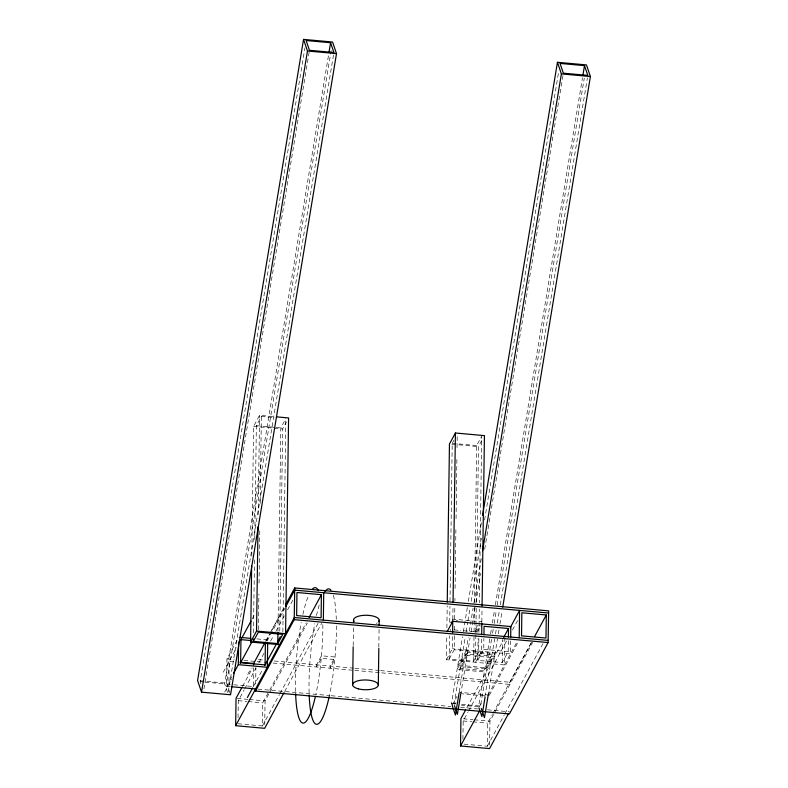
<?xml version="1.0" encoding="UTF-8"?>
<svg xmlns="http://www.w3.org/2000/svg" width="788" height="788" viewBox="0 0 788 788"><rect width="100%" height="100%" fill="white"/><g stroke="black" fill="none" stroke-linecap="round" stroke-linejoin="round"><path stroke-width="0.59" stroke-dasharray="3.94 2.96" d="M230.204 686.624L226.58 686.299L226.964 658.906L238.114 638.349M238.055 717.671L238.291 700.67L244.162 689.845M251.786 556.239L253.598 426.328L259.557 415.335L275.278 416.754M253.46 632.794L254.504 558.032M254.76 539.652L256.356 425.668L261.37 416.409L274.825 417.62M253.608 667.8L253.352 686.555L233.484 684.762M255.667 684.151L255.903 667.475M258.168 514.613L259.557 415.335M258.395 629.661L258.897 594.122M259.045 583.09L259.804 529.162M260.158 503.424L261.37 416.409M237.976 723.748L262.424 725.955L262.749 702.876L306.158 622.815M264.729 724.743L265.064 700.916L269.171 693.351M277.967 631.326L280.804 427.874L285.827 418.615M279.799 631.168L282.626 428.948L286.418 421.954M282.853 631.868L285.808 419.846M353.191 645.618L353.457 626.076M378.831 647.184L379.087 628.873M504.872 637.541L504.487 664.934L446.441 659.694L446.786 635.187M446.885 627.829L447.2 605.775M478.858 638.507L478.671 651.981L473.647 661.24L449.199 659.034L449.524 635.749M449.712 622.274L449.938 606.336M450.007 601.441L452.214 443.339L453.888 440.256M446.441 659.694L452.401 648.711L452.588 635.226M452.814 619.289L453.001 605.814M449.199 659.034L454.223 649.775L454.43 635.069M454.489 630.173L454.577 624.037M454.646 619.141L454.834 605.657M454.903 600.751L454.942 598.309M455.08 588.498L455.897 529.674M456.055 518.642L456.892 458.586M457.04 447.554L457.227 434.08M462.92 739.174L463.177 720.951L467.875 712.293M473.647 661.24L473.992 636.734M474.061 631.828L474.406 607.321M474.474 602.416L476.661 445.545L481.685 436.286L479.36 602.958M475.853 634.921L475.469 662.314L481.429 651.321L481.616 637.847M475.883 632.902L476.238 607.164M476.307 602.259L478.483 446.619L482.817 438.62M508.349 640.644L508.201 651.577L502.232 662.57L477.784 660.364L478.089 638.497M478.946 632.37L479.271 609.085M481.842 621.909L482.029 608.435M477.784 660.364L483.743 649.371L483.901 638.438M464.083 744.138L487.309 746.236L487.634 723.157L492.323 714.499M489.614 745.024L489.949 721.207L532.777 642.23M502.232 662.57L502.557 639.492M531.634 642.24L509.925 682.26L509.895 684.417L380.496 672.745M510.634 640.841L510.457 653.942L452.401 648.711M200.92 683.846L200.182 681.679L304.926 47.802M203.905 689.017L309.457 50.294M333.511 54.924L227.959 693.657L224.639 683.885L328.783 53.653M230.165 693.617L226.609 683.176L331.157 50.521M452.282 705.782L451.494 703.457L462.526 636.674M463.334 631.818L467.343 607.528M468.348 601.461L481.596 521.311M454.095 704.58L465.324 636.576M466.132 631.72L467.737 622.008M467.934 620.796L470.141 607.43M471.145 601.362L481.576 538.214M484.59 520.001L558.436 73.136M459.256 691.982L468.279 637.344M469.284 631.267L473.096 608.198M473.903 603.342L481.724 555.983M460.625 694.918L470.052 637.847M471.057 631.779L475.075 607.489M475.873 602.633L480.69 573.487M484.699 549.206L562.957 75.628M489.781 638.782L478.543 706.787L461.423 705.24M490.579 633.926L491.584 627.859M492.392 622.993L494.598 609.636M495.396 604.78L582.49 77.776M491.554 639.295L480.522 706.078L461.167 704.334M492.559 633.217L493.357 628.361M494.165 623.505L496.371 610.148M497.169 605.292L584.263 78.278M484.876 696.661L494.706 638.841M495.514 633.985L496.312 629.129M497.317 623.052L499.523 609.695M500.331 604.839L587.415 77.825M488.077 695.824L497.504 638.743M498.311 633.887L499.109 629.031M499.917 624.175L502.123 610.818M223.27 672.233L236.558 647.726M252.16 618.964L255.046 613.635M226.58 686.299L232.45 675.483M224.688 692.11L231.613 679.325M247.727 674.43L251.195 668.047M265.635 641.412L269.683 633.956M270.254 632.882L280.656 613.714M265.989 640.969L269.506 634.478M271.86 630.154L284.764 606.346M242.497 686.407L252.465 668.017M267.132 640.969L284.872 608.257M244.753 688.761L255.893 668.214M258.828 662.806L264.108 653.065M270.56 641.166L273.495 635.758M275.839 631.434L284.645 615.201M287.571 609.794L293.441 598.979M253.184 686.86L263.005 668.746M269.762 692.268L307.3 623.032M262.424 725.955L279.445 694.583M280.026 693.499L318.155 623.18M284.626 691.529L321.593 623.377M452.44 619.841L452.814 619.151L481.842 621.771L481.468 622.451M450.204 630.479L450.834 629.326M477.518 625.317L474.061 631.69L460.31 630.449M474.977 632.104L478.424 625.741M466.043 650.908L457.611 666.451L486.639 669.061L495.061 653.518L454.223 649.775M476.257 632.075L479.981 625.199M477.341 632.163L480.729 625.928M452.135 705.329L456.991 696.365M455.218 704.058L456.016 702.581M460.419 694.455L460.822 693.716L485.28 695.922M466.791 707.772L503.158 640.703M468.456 711.219L507.176 639.817M512.456 630.085L518.327 619.26M479.271 707.003L482.473 701.093M487.782 695.715L488.225 694.908L459.197 692.288M488.117 695.134L517.45 641.048M489.259 695.351L518.583 641.265M492.914 713.426L531.634 642.023M487.309 746.236L504.32 714.864M504.911 713.78L543.04 643.471M256.356 425.668L274.697 427.323M275.918 427.431L280.804 427.874M452.214 443.339L476.661 445.545M253.598 426.328L282.626 428.948M451.879 444.215L478.483 446.619M456.163 620.363L457.69 620.501M454.193 629.898L458.783 630.311M483.743 649.371L508.201 651.577M494.569 656.552L465.541 653.932L457.109 669.475L486.137 672.085M256.839 638.901L267.723 639.886M258.454 659.576L264.561 660.127M274.332 661.014L353.674 668.165M354.896 668.273L379.304 670.48M380.525 670.588L509.925 682.26M226.964 658.906L234.223 659.556M243.896 660.433L255.992 661.526M257.203 661.625L264.532 662.284M273.081 663.053L353.645 670.322M354.866 670.43L379.274 672.637M233.8 661.684L229.219 661.27L228.894 684.348L230.421 684.486M200.004 680.773L226.609 683.176M451.494 703.457L456.331 703.901M200.182 681.679L203.856 682.004M205.077 682.112L224.639 683.885M257.962 689.106L329.985 695.597M331.206 695.715L450.834 706.501M460.596 707.388L477.686 708.924M487.457 709.801L509.432 711.791M237.247 698.414L248.131 699.389M249.343 699.498L265.064 700.916M463.344 718.804L473.017 719.68M474.228 719.789L489.949 721.207M238.291 700.67L246.851 701.438M248.082 701.547L262.749 702.876M463.177 720.951L471.736 721.719M472.958 721.838L487.634 723.157M377.255 622.875A12.835 4.886 0.8 0 1 376.171 623.426M333.314 595.275A67.985 12.312 -84.8 0 1 336.289 619.269M336.417 625.83A67.985 12.312 -84.8 0 1 329.473 695.4M309.113 692.819A67.985 12.312 -84.8 0 1 314.786 623.692M316.461 615.556A67.985 12.312 -84.8 0 1 319.8 603.106M322.844 624.608A67.985 12.312 -84.8 0 1 315.899 694.169M295.549 691.598A67.985 12.312 -84.8 0 1 301.213 622.471M302.897 614.335A67.985 12.312 -84.8 0 1 308.798 595.038M316.579 664.826L316.549 666.983L321.248 658.325L334.811 659.546L330.123 668.204L330.152 666.047L335.048 657.015L321.474 655.793L316.579 664.826M467.658 652.336L460.556 665.427L485.014 667.633L492.116 654.542L467.658 652.336M467.166 655.36L460.064 668.451L484.512 670.657L491.613 657.566L467.166 655.36"/><path stroke-width="1.18" d="M284.044 692.613L264.679 728.319L235.661 725.699L236.045 698.306L241.906 687.481M233.622 673.316L238.311 664.658L238.626 642.033M279.612 644.653L250.584 642.033L251.648 566.04M253.342 641.373L258.365 632.114L282.813 634.32L277.79 643.579L253.342 641.373L253.372 638.92M253.647 664.914L253.667 663.476L239.916 662.235M285.936 604.189L294.732 587.956L548.645 610.867L548.113 642.545L509.393 713.948L255.489 691.037L255.519 688.879M250.584 642.033L256.543 631.04L258.001 526.867M265.389 643.284L265.083 664.914L240.626 662.708L240.951 639.629L250.121 640.457M267.674 643.461L267.339 667.278L238.311 664.658M277.79 643.579L277.947 632.547M255.489 691.037L294.21 619.644L294.732 587.956M321.415 594.694L321.09 617.772L296.643 615.566L296.958 592.487L321.415 594.694L309.093 617.408M323.346 620.136L323.73 592.743M352.64 684.683L353.172 646.84M353.507 622.421L353.546 619.979M378.309 685.038L378.821 648.406M379.136 625.209L379.205 620.323M447.249 602.091L449.456 443.999L455.415 433.006L484.443 435.626L482.059 605.982M452.627 632.774L452.795 620.52M453.051 602.13L455.415 433.006M508.339 713.987L489.565 748.6L460.537 745.98L460.921 718.587L465.619 709.929M481.665 634.645L481.823 623.141M483.95 634.793L484.068 626.293L508.516 628.499L508.398 637M510.683 637.265L510.831 626.549L452.785 621.308L447.2 631.612M519.203 637.807L519.587 610.404L510.2 627.721M546.301 614.975L545.976 638.053L521.518 635.847L521.843 612.769L546.301 614.975L534.56 636.615M303.538 39.4L197.591 680.556L201.531 692.159L230.559 694.77L336.506 53.614L332.566 42.02L303.538 39.4L307.478 51.003L201.531 692.159M328.98 52.441L330.586 42.729L306.128 40.523L309.457 50.294L333.905 52.5L330.586 42.729M482.601 515.244L557.441 62.301L586.469 64.921L590.409 76.525L502.724 607.174M459.049 693.204L455.434 715.061L452.282 705.782M482.532 551.127L561.391 73.905L557.441 62.301M460.625 694.918L457.414 714.352L454.459 705.664M582.884 75.343L584.489 65.631L560.041 63.424L563.361 73.195L587.818 75.402L584.489 65.631M485.073 697.124L481.872 716.558L478.917 707.87M488.077 695.824L484.462 717.681L481.31 708.402M240.606 640.27L251.008 621.092M240.281 663.348L251.835 642.043M253.5 663.782L265.064 642.476M285.906 606.346L294.702 590.114L548.615 613.025M247.402 697.518L252.603 687.924M264.738 665.555L276.293 644.249M277.445 642.112L280.331 636.793M235.661 725.699L294.328 617.516L548.231 640.417M450.953 622.589L451.327 621.899M481.438 624.608L481.813 623.929M503.64 637.492L508.516 628.499M460.537 745.98L479.311 711.367M307.478 51.003L336.506 53.614M561.391 73.905L590.409 76.525M276.489 416.862L288.585 417.955L285.571 633.66L256.543 631.04M294.21 619.644L548.113 642.545M239.907 637.374L250.791 638.359M231.416 686.732L255.607 688.919M354.108 621.437A12.835 4.886 0.8 0 1 366.223 615.261A12.835 4.886 0.8 0 1 378.733 621.624M324.823 591.739A67.985 12.312 -84.8 0 1 330.94 590.192M329.226 696.513A67.985 12.312 -84.8 0 1 309.191 694.986M312.501 588.981A67.985 12.312 -84.8 0 1 318.451 590.685M315.407 696.395A67.985 12.312 -84.8 0 1 295.618 693.765M358.402 688.86A12.835 4.886 0.8 0 0 378.279 685.304A12.835 4.886 0.8 0 0 359.732 680.418A12.835 4.886 0.8 0 0 358.402 688.86"/></g></svg>
